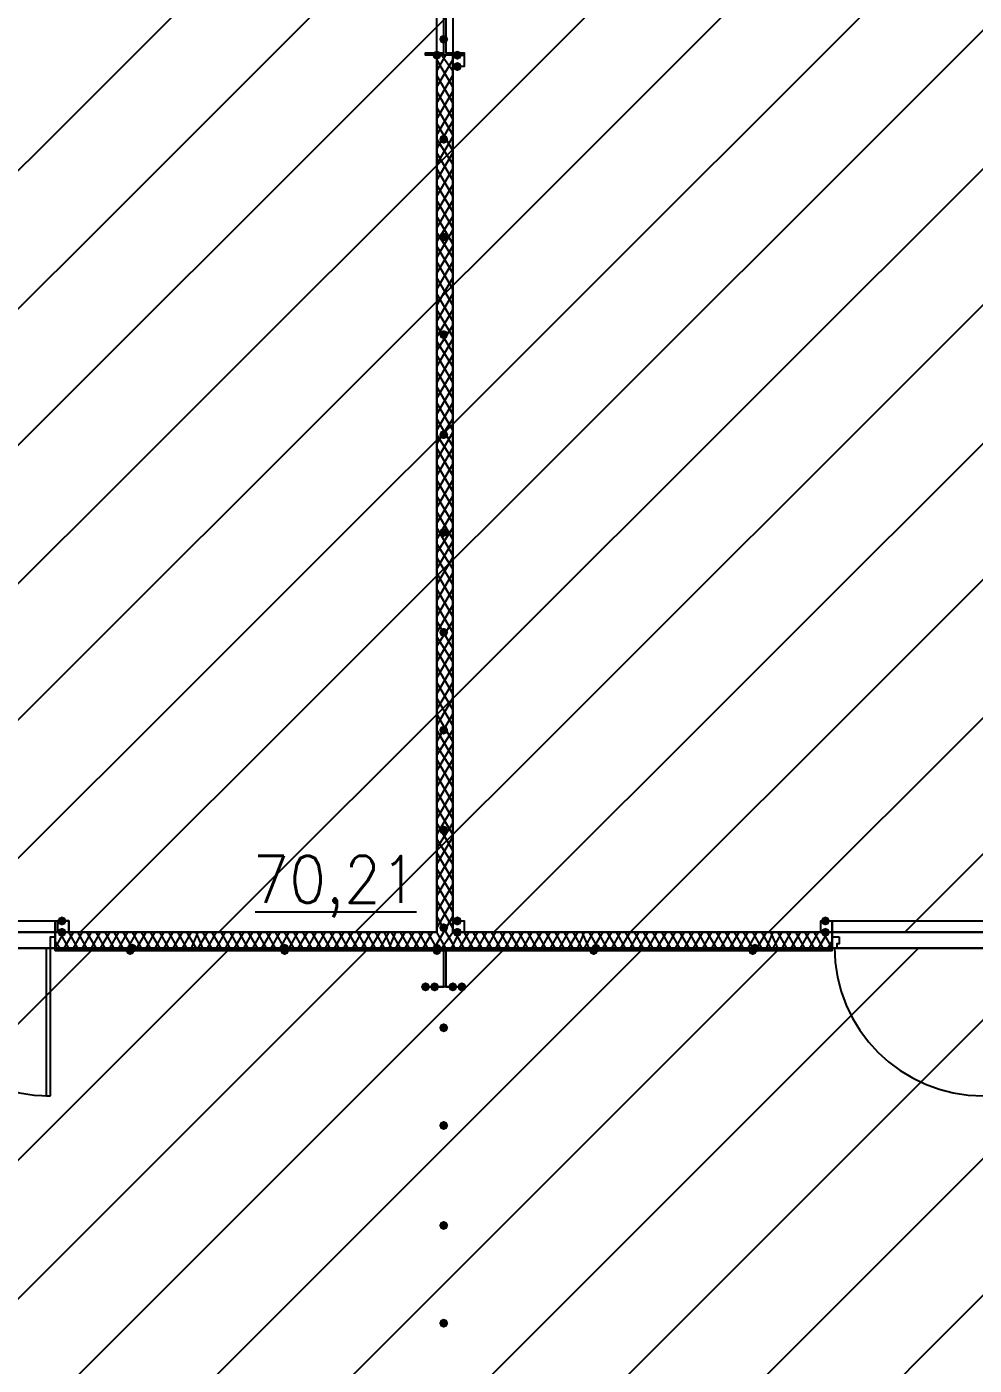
# Model space of a CAD drawing. Header units: millimetres. Extents: x 0 to 420, y 0 to 297.
# Drawn here: x 286.24 to 303.89, y 194.08 to 219.01 of the extents above; entities that cross this region are included whole.
import ezdxf

# ---------------------------------------------------------------- set-up
doc = ezdxf.new("R2010")
doc.units = ezdxf.units.MM
doc.layers.get('0').update_dxf_attribs({"linetype": 'CONTINUOUS'})
doc.styles.get("Standard").update_dxf_attribs({"font": 'STANDARD'})

msp = doc.modelspace()

# ---------------------------------------------------------------- hatches: boundary and pattern name
at = {"true_color": 0x000007}
for points in [[(294.089667, 218.778667), (294.064796, 218.718871), (294.005, 218.694), (293.945204, 218.718871), (293.920333, 218.778667), (293.945204, 218.838462), (294.005, 218.863333), (294.064796, 218.838463)], [(293.962667, 218.482333), (293.937796, 218.422537), (293.878, 218.397667), (293.818204, 218.422537), (293.793333, 218.482333), (293.818204, 218.542129), (293.878, 218.567), (293.937796, 218.542129)], [(294.343667, 218.482333), (294.318796, 218.422537), (294.259, 218.397667), (294.199204, 218.422537), (294.174333, 218.482333), (294.199204, 218.542129), (294.259, 218.567), (294.318796, 218.542129)], [(294.343667, 218.270667), (294.318796, 218.210871), (294.259, 218.186), (294.199204, 218.210871), (294.174333, 218.270667), (294.199204, 218.330462), (294.259, 218.355333), (294.318796, 218.330463)], [(294.089667, 216.916), (294.064796, 216.856204), (294.005, 216.831333), (293.945204, 216.856204), (293.920333, 216.916), (293.945204, 216.975796), (294.005, 217.000667), (294.064796, 216.975796)], [(294.089667, 215.095667), (294.064796, 215.035871), (294.005, 215.011), (293.945204, 215.035871), (293.920333, 215.095667), (293.945204, 215.155462), (294.005, 215.180333), (294.064796, 215.155463)], [(294.089667, 213.275333), (294.064796, 213.215537), (294.005, 213.190667), (293.945204, 213.215537), (293.920333, 213.275333), (293.945204, 213.335129), (294.005, 213.36), (294.064796, 213.335129)], [(294.089667, 211.412667), (294.064796, 211.352871), (294.005, 211.328), (293.945204, 211.352871), (293.920333, 211.412667), (293.945204, 211.472462), (294.005, 211.497333), (294.064796, 211.472463)], [(294.089667, 209.592333), (294.064796, 209.532537), (294.005, 209.507667), (293.945204, 209.532537), (293.920333, 209.592333), (293.945204, 209.652129), (294.005, 209.677), (294.064796, 209.652129)], [(294.089667, 207.729667), (294.064796, 207.669871), (294.005, 207.645), (293.945204, 207.669871), (293.920333, 207.729667), (293.945204, 207.789462), (294.005, 207.814333), (294.064796, 207.789463)], [(294.089667, 205.909333), (294.064796, 205.849538), (294.005, 205.824667), (293.945204, 205.849538), (293.920333, 205.909333), (293.945204, 205.969129), (294.005, 205.994), (294.064796, 205.969129)], [(294.089667, 204.046667), (294.064796, 203.986871), (294.005, 203.962), (293.945204, 203.986871), (293.920333, 204.046667), (293.945204, 204.106462), (294.005, 204.131333), (294.064796, 204.106463)], [(286.977667, 202.353333), (286.952796, 202.293537), (286.893, 202.268667), (286.833204, 202.293537), (286.808333, 202.353333), (286.833204, 202.413129), (286.893, 202.438), (286.952796, 202.413129)], [(286.977667, 202.141667), (286.952796, 202.081871), (286.893, 202.057), (286.833204, 202.081871), (286.808333, 202.141667), (286.833204, 202.201462), (286.893, 202.226333), (286.952796, 202.201463)], [(294.089667, 202.226333), (294.064796, 202.166537), (294.005, 202.141667), (293.945204, 202.166537), (293.920333, 202.226333), (293.945204, 202.286129), (294.005, 202.311), (294.064796, 202.286129)], [(294.343667, 202.353333), (294.318796, 202.293537), (294.259, 202.268667), (294.199204, 202.293537), (294.174333, 202.353333), (294.199204, 202.413129), (294.259, 202.438), (294.318796, 202.413129)], [(294.343667, 202.141667), (294.318796, 202.081871), (294.259, 202.057), (294.199204, 202.081871), (294.174333, 202.141667), (294.199204, 202.201462), (294.259, 202.226333), (294.318796, 202.201463)], [(301.201667, 202.353333), (301.176796, 202.293537), (301.117, 202.268667), (301.057204, 202.293537), (301.032333, 202.353333), (301.057204, 202.413129), (301.117, 202.438), (301.176796, 202.413129)], [(301.201667, 202.141667), (301.176796, 202.081871), (301.117, 202.057), (301.057204, 202.081871), (301.032333, 202.141667), (301.057204, 202.201462), (301.117, 202.226333), (301.176796, 202.201463)], [(293.962667, 201.845333), (293.937796, 201.785537), (293.878, 201.760667), (293.818204, 201.785537), (293.793333, 201.845333), (293.818204, 201.905129), (293.878, 201.93), (293.937796, 201.905129)], [(293.751, 201.125667), (293.726129, 201.065871), (293.666333, 201.041), (293.606537, 201.065871), (293.581667, 201.125667), (293.606537, 201.185462), (293.666333, 201.210333), (293.726129, 201.185463)], [(293.920333, 201.125667), (293.895463, 201.065871), (293.835667, 201.041), (293.775871, 201.065871), (293.751, 201.125667), (293.775871, 201.185462), (293.835667, 201.210333), (293.895462, 201.185463)], [(294.259, 201.125667), (294.234129, 201.065871), (294.174333, 201.041), (294.114537, 201.065871), (294.089667, 201.125667), (294.114537, 201.185462), (294.174333, 201.210333), (294.234129, 201.185463)], [(294.428333, 201.125667), (294.403462, 201.065871), (294.343667, 201.041), (294.283871, 201.065871), (294.259, 201.125667), (294.283871, 201.185462), (294.343667, 201.210333), (294.403462, 201.185463)], [(294.089667, 200.363667), (294.064796, 200.303871), (294.005, 200.279), (293.945204, 200.303871), (293.920333, 200.363667), (293.945204, 200.423462), (294.005, 200.448333), (294.064796, 200.423463)], [(294.089667, 198.543333), (294.064796, 198.483537), (294.005, 198.458667), (293.945204, 198.483537), (293.920333, 198.543333), (293.945204, 198.603129), (294.005, 198.628), (294.064796, 198.603129)], [(294.089667, 196.680667), (294.064796, 196.620871), (294.005, 196.596), (293.945204, 196.620871), (293.920333, 196.680667), (293.945204, 196.740462), (294.005, 196.765333), (294.064796, 196.740463)], [(294.089667, 194.860333), (294.064796, 194.800537), (294.005, 194.775667), (293.945204, 194.800537), (293.920333, 194.860333), (293.945204, 194.920129), (294.005, 194.945), (294.064796, 194.920129)]]:
    msp.add_hatch(color=0, dxfattribs=at).paths.add_polyline_path(points, flags=0)
h = msp.add_hatch(color=0, dxfattribs=at)
h.paths.add_polyline_path([(293.878, 201.845333), (286.766, 201.845333), (293.878, 201.803)], flags=0)
h.paths.add_polyline_path([(286.766, 201.845333), (293.878, 201.803), (286.766, 201.803)], flags=0)
at = {"true_color": 0x0000fe}
for points in [[(288.247667, 201.803), (288.222796, 201.743204), (288.163, 201.718333), (288.103204, 201.743204), (288.078333, 201.803), (288.103204, 201.862796), (288.163, 201.887667), (288.222796, 201.862796)], [(288.29, 201.845333), (288.265129, 201.785537), (288.205333, 201.760667), (288.145538, 201.785537), (288.120667, 201.845333), (288.145537, 201.905129), (288.205333, 201.93), (288.265129, 201.905129)], [(291.126333, 201.845333), (291.101462, 201.785537), (291.041667, 201.760667), (290.981871, 201.785537), (290.957, 201.845333), (290.981871, 201.905129), (291.041667, 201.93), (291.101462, 201.905129)], [(291.126333, 201.803), (291.101462, 201.743204), (291.041667, 201.718333), (290.981871, 201.743204), (290.957, 201.803), (290.981871, 201.862796), (291.041667, 201.887667), (291.101462, 201.862796)], [(293.962667, 201.845333), (293.937796, 201.785537), (293.878, 201.760667), (293.818204, 201.785537), (293.793333, 201.845333), (293.818204, 201.905129), (293.878, 201.93), (293.937796, 201.905129)], [(293.962667, 201.845333), (293.937796, 201.785537), (293.878, 201.760667), (293.818204, 201.785537), (293.793333, 201.845333), (293.818204, 201.905129), (293.878, 201.93), (293.937796, 201.905129)], [(293.962667, 201.803), (293.937796, 201.743204), (293.878, 201.718333), (293.818204, 201.743204), (293.793333, 201.803), (293.818204, 201.862796), (293.878, 201.887667), (293.937796, 201.862796)], [(293.962667, 201.803), (293.937796, 201.743204), (293.878, 201.718333), (293.818204, 201.743204), (293.793333, 201.803), (293.818204, 201.862796), (293.878, 201.887667), (293.937796, 201.862796)], [(296.883667, 201.803), (296.858796, 201.743204), (296.799, 201.718333), (296.739204, 201.743204), (296.714333, 201.803), (296.739204, 201.862796), (296.799, 201.887667), (296.858796, 201.862796)], [(296.926, 201.845333), (296.901129, 201.785537), (296.841333, 201.760667), (296.781538, 201.785537), (296.756667, 201.845333), (296.781537, 201.905129), (296.841333, 201.93), (296.901129, 201.905129)], [(299.847, 201.803), (299.822129, 201.743204), (299.762333, 201.718333), (299.702538, 201.743204), (299.677667, 201.803), (299.702537, 201.862796), (299.762333, 201.887667), (299.822129, 201.862796)], [(299.889333, 201.845333), (299.864462, 201.785537), (299.804667, 201.760667), (299.744871, 201.785537), (299.72, 201.845333), (299.744871, 201.905129), (299.804667, 201.93), (299.864462, 201.905129)]]:
    msp.add_hatch(color=0, dxfattribs=at).paths.add_polyline_path(points, flags=0)
at = {"true_color": 0x000007}
h = msp.add_hatch(color=0, dxfattribs=at)
h.paths.add_polyline_path([(301.244, 201.845333), (293.878, 201.845333), (301.244, 201.803)], flags=0)
h.paths.add_polyline_path([(293.878, 201.845333), (301.244, 201.803), (293.878, 201.803)], flags=0)

# ---------------------------------------------------------------- linework, layer by layer
at = {"color": 0, "true_color": 0x000006}
msp.add_lwpolyline([(242.527667, 236.600999), (258.572001, 236.600999), (258.572001, 201.845333), (392.938, 201.845333), (392.938, 154.728333), (258.572001, 154.728333), (258.572001, 119.972666), (242.485334, 119.972666), (242.485334, 154.770666), (108.161668, 154.770666), (108.161668, 201.802999), (242.189001, 201.802999), (242.527667, 201.802999)], close=True, dxfattribs=at)
at = {"color": 0, "true_color": 0x000003}
for points in [[(271.864667, 202.141666), (306.366334, 236.600999)], [(274.447001, 202.141666), (308.948667, 236.600999)], [(276.987001, 202.141666), (311.488667, 236.600999)], [(279.569334, 202.141666), (314.071, 236.600999)], [(282.109334, 202.141666), (316.611, 236.600999)], [(284.691667, 202.141666), (319.193334, 236.600999)], [(287.231667, 202.141666), (321.733334, 236.600999)], [(289.814001, 202.141666), (324.315667, 236.600999)], [(292.354001, 202.141666), (326.855667, 236.600999)], [(294.936334, 202.141666), (329.438, 236.600999)], [(297.476334, 202.141666), (331.978, 236.600999)], [(300.058667, 202.141666), (334.560334, 236.600999)], [(302.598667, 202.141666), (337.100334, 236.600999)]]:
    msp.add_lwpolyline(points, dxfattribs=at)
at = {"color": 0, "true_color": 0x00002b}
for points in [[(276.775333, 202.141667), (293.878, 202.141667), (293.878, 236.601), (276.775333, 236.601)], [(311.277, 236.601), (294.174333, 236.601), (294.174333, 202.141667), (311.277, 202.141667)]]:
    msp.add_lwpolyline(points, close=True, dxfattribs=at)
at = {"color": 0, "true_color": 0x000007}
for points in [[(294.386, 218.482333), (293.666333, 218.482333), (293.666333, 218.524667), (294.005, 218.524667), (294.005, 219.202), (293.666333, 219.202), (293.666333, 219.244333), (294.386, 219.244333), (294.386, 219.202), (294.047333, 219.202), (294.047333, 218.524667), (294.386, 218.524667)], [(294.386, 218.270667), (294.174333, 218.270667), (294.174333, 218.482333), (294.386, 218.482333), (294.386, 218.270667), (294.174333, 218.270667), (294.174333, 218.482333), (294.386, 218.482333)], [(286.766, 202.353333), (287.02, 202.353333), (287.02, 202.141667), (286.766, 202.141667)], [(286.808333, 202.353333), (286.808333, 202.141667), (287.02, 202.141667), (287.02, 202.353333)], [(294.386, 202.141667), (294.174333, 202.141667), (294.174333, 202.353333), (294.386, 202.353333), (294.386, 202.141667), (294.174333, 202.141667), (294.174333, 202.353333), (294.386, 202.353333)], [(301.032333, 202.353333), (301.244, 202.353333), (301.244, 202.141667), (301.032333, 202.141667), (301.032333, 202.353333), (301.244, 202.353333), (301.244, 202.141667), (301.032333, 202.141667)], [(286.766, 202.057), (286.766, 201.845333), (286.681333, 201.845333), (286.681333, 201.93), (286.681333, 202.057)], [(301.371, 202.057), (301.371, 201.93), (301.328667, 201.93), (301.328667, 201.845333), (301.244, 201.845333), (301.244, 202.057)], [(286.681333, 199.093667), (286.681333, 201.845333), (286.596667, 201.845333), (286.596667, 199.093667)], [(293.878, 201.845333), (286.766, 201.845333), (293.878, 201.803)], [(286.766, 201.845333), (293.878, 201.803), (286.766, 201.803)], [(286.766, 201.803), (286.766, 201.845333), (293.878, 201.845333), (293.878, 201.803), (286.766, 201.803), (293.878, 201.803), (293.878, 201.845333), (286.766, 201.845333)], [(294.386, 201.125667), (293.666333, 201.125667), (294.005, 201.125667), (294.005, 201.803), (293.666333, 201.803), (293.666333, 201.845333), (294.386, 201.845333), (294.386, 201.803), (294.047333, 201.803), (294.047333, 201.125667)], [(301.244, 201.845333), (293.878, 201.845333), (301.244, 201.803)], [(293.878, 201.845333), (301.244, 201.803), (293.878, 201.803)], [(301.244, 201.845333), (293.878, 201.845333), (293.878, 201.803), (301.244, 201.803)], [(301.244, 201.845333), (293.878, 201.845333), (293.878, 201.803), (301.244, 201.803)]]:
    msp.add_lwpolyline(points, close=True, dxfattribs=at)
for points in [[(294.005, 218.482333), (294.005, 219.244333)], [(293.666333, 218.482333), (293.666333, 218.524667)], [(293.835667, 218.482333), (293.835667, 218.524667)], [(293.878, 218.186), (294.047333, 218.482333)], [(294.174333, 202.141667), (294.174333, 218.482333), (293.878, 218.482333), (293.878, 202.141667)], [(294.174333, 218.186), (293.962667, 218.482333)], [(294.174333, 218.482333), (294.132, 218.482333)], [(294.174333, 218.482333), (294.174333, 218.524667)], [(294.343667, 218.482333), (294.343667, 218.524667)], [(293.878, 217.889667), (294.174333, 218.397667)], [(294.174333, 217.889667), (293.878, 218.397667)], [(293.878, 217.593333), (294.174333, 218.101333)], [(294.174333, 217.593333), (293.878, 218.101333)], [(293.878, 217.297), (294.174333, 217.805)], [(294.174333, 217.297), (293.878, 217.805)], [(293.878, 217.000667), (294.174333, 217.508667)], [(294.174333, 217.000667), (293.878, 217.508667)], [(293.878, 216.746667), (294.174333, 217.254667)], [(294.174333, 216.704333), (293.878, 217.212333)], [(293.878, 216.450333), (294.174333, 216.958333)], [(294.174333, 216.450333), (293.878, 216.916)], [(293.878, 216.154), (294.174333, 216.662)], [(294.174333, 216.154), (293.878, 216.662)], [(293.878, 215.857667), (294.174333, 216.365667)], [(294.174333, 215.857667), (293.878, 216.365667)], [(293.878, 215.561333), (294.174333, 216.069333)], [(294.174333, 215.561333), (293.878, 216.069333)], [(293.878, 215.265), (294.174333, 215.773)], [(294.174333, 215.265), (293.878, 215.773)], [(293.878, 215.011), (294.174333, 215.476667)], [(294.174333, 214.968667), (293.878, 215.476667)], [(293.878, 214.714667), (294.174333, 215.222667)], [(294.174333, 214.714667), (293.878, 215.180333)], [(293.878, 214.418333), (294.174333, 214.926333)], [(294.174333, 214.418333), (293.878, 214.926333)], [(293.878, 214.122), (294.174333, 214.63)], [(294.174333, 214.122), (293.878, 214.63)], [(293.878, 213.825667), (294.174333, 214.333667)], [(294.174333, 213.825667), (293.878, 214.333667)], [(293.878, 213.529333), (294.174333, 214.037333)], [(294.174333, 213.529333), (293.878, 214.037333)], [(293.878, 213.233), (294.174333, 213.741)], [(294.174333, 213.233), (293.878, 213.741)], [(293.878, 212.979), (294.174333, 213.444667)], [(294.174333, 212.936667), (293.878, 213.444667)], [(293.878, 212.682667), (294.174333, 213.190667)], [(294.174333, 212.682667), (293.878, 213.148333)], [(293.878, 212.386333), (294.174333, 212.894333)], [(294.174333, 212.386333), (293.878, 212.894333)], [(293.878, 212.09), (294.174333, 212.598)], [(294.174333, 212.09), (293.878, 212.598)], [(293.878, 211.793667), (294.174333, 212.301667)], [(294.174333, 211.793667), (293.878, 212.301667)], [(293.878, 211.497333), (294.174333, 212.005333)], [(294.174333, 211.497333), (293.878, 212.005333)], [(293.878, 211.243333), (294.174333, 211.709)], [(294.174333, 211.201), (293.878, 211.709)], [(293.878, 210.947), (294.174333, 211.455)], [(294.174333, 210.947), (293.878, 211.412667)], [(293.878, 210.650667), (294.174333, 211.158667)], [(294.174333, 210.650667), (293.878, 211.158667)], [(293.878, 210.354333), (294.174333, 210.862333)], [(294.174333, 210.354333), (293.878, 210.862333)], [(293.878, 210.058), (294.174333, 210.566)], [(294.174333, 210.058), (293.878, 210.566)], [(293.878, 209.761667), (294.174333, 210.269667)], [(294.174333, 209.761667), (293.878, 210.269667)], [(293.878, 209.465333), (294.174333, 209.973333)], [(294.174333, 209.465333), (293.878, 209.973333)], [(293.878, 209.211333), (294.174333, 209.677)], [(294.174333, 209.169), (293.878, 209.677)], [(293.878, 208.915), (294.174333, 209.423)], [(294.174333, 208.915), (293.878, 209.380667)], [(293.878, 208.618667), (294.174333, 209.126667)], [(294.174333, 208.618667), (293.878, 209.126667)], [(293.878, 208.322333), (294.174333, 208.830333)], [(294.174333, 208.322333), (293.878, 208.830333)], [(293.878, 208.026), (294.174333, 208.534)], [(294.174333, 208.026), (293.878, 208.534)], [(293.878, 207.729667), (294.174333, 208.237667)], [(294.174333, 207.729667), (293.878, 208.237667)], [(293.878, 207.475667), (294.174333, 207.941333)], [(294.174333, 207.433333), (293.878, 207.941333)], [(293.878, 207.179333), (294.174333, 207.687333)], [(294.174333, 207.179333), (293.878, 207.645)], [(293.878, 206.883), (294.174333, 207.391)], [(294.174333, 206.883), (293.878, 207.391)], [(293.878, 206.586667), (294.174333, 207.094667)], [(294.174333, 206.586667), (293.878, 207.094667)], [(293.878, 206.290333), (294.174333, 206.798333)], [(294.174333, 206.290333), (293.878, 206.798333)], [(293.878, 205.994), (294.174333, 206.502)], [(294.174333, 205.994), (293.878, 206.502)], [(293.878, 205.697667), (294.174333, 206.205667)], [(294.174333, 205.697667), (293.878, 206.205667)], [(293.878, 205.443667), (294.174333, 205.909333)], [(294.174333, 205.401333), (293.878, 205.909333)], [(293.878, 205.147333), (294.174333, 205.655333)], [(294.174333, 205.147333), (293.878, 205.613)], [(293.878, 204.851), (294.174333, 205.359)], [(294.174333, 204.851), (293.878, 205.359)], [(293.878, 204.554667), (294.174333, 205.062667)], [(294.174333, 204.554667), (293.878, 205.062667)], [(293.878, 204.258333), (294.174333, 204.766333)], [(294.174333, 204.258333), (293.878, 204.766333)], [(293.878, 203.962), (294.174333, 204.47)], [(294.174333, 203.962), (293.878, 204.47)], [(293.878, 203.708), (294.174333, 204.173667)], [(294.174333, 203.665667), (293.878, 204.173667)], [(293.878, 203.411667), (294.174333, 203.919667)], [(294.174333, 203.411667), (293.878, 203.877333)], [(293.878, 203.115333), (294.174333, 203.623333)], [(294.174333, 203.115333), (293.878, 203.623333)], [(293.878, 202.819), (294.174333, 203.327)], [(294.174333, 202.819), (293.878, 203.327)], [(293.878, 202.522667), (294.174333, 203.030667)], [(294.174333, 202.522667), (293.878, 203.030667)], [(293.878, 202.226333), (294.174333, 202.734333)], [(294.174333, 202.226333), (293.878, 202.734333)], [(290.491333, 202.522667), (293.497, 202.522667)], [(285.326667, 202.353333), (286.766, 202.353333), (286.766, 202.226333)], [(286.766, 202.226333), (286.766, 202.141667), (285.326667, 202.141667)], [(293.878, 201.93), (294.174333, 202.438)], [(294.174333, 201.93), (293.878, 202.438)], [(301.244, 202.226333), (301.244, 202.353333), (302.725667, 202.353333)], [(302.725667, 202.141667), (301.244, 202.141667), (301.244, 202.226333)], [(302.725667, 202.353333), (304.165, 202.353333), (304.165, 202.226333)], [(304.165, 202.226333), (304.165, 202.141667), (302.725667, 202.141667)], [(286.766, 201.845333), (286.935333, 202.141667)], [(286.766, 201.845333), (286.766, 202.057), (286.766, 202.141667)], [(286.766, 202.141667), (286.766, 202.057), (286.766, 201.845333), (286.766, 202.057)], [(293.878, 202.141667), (286.766, 202.141667)], [(286.850667, 201.845333), (286.766, 201.972333)], [(287.02, 201.845333), (286.850667, 202.141667)], [(286.935333, 201.845333), (287.104667, 202.141667)], [(287.189333, 201.845333), (287.02, 202.141667)], [(287.104667, 201.845333), (287.274, 202.141667)], [(287.358667, 201.845333), (287.189333, 202.141667)], [(287.274, 201.845333), (287.443333, 202.141667)], [(287.528, 201.845333), (287.358667, 202.141667)], [(287.443333, 201.845333), (287.612667, 202.141667)], [(287.697333, 201.845333), (287.528, 202.141667)], [(287.612667, 201.845333), (287.782, 202.141667)], [(287.866667, 201.845333), (287.697333, 202.141667)], [(287.782, 201.845333), (287.951333, 202.141667)], [(288.036, 201.845333), (287.866667, 202.141667)], [(287.951333, 201.845333), (288.120667, 202.141667)], [(288.205333, 201.845333), (288.036, 202.141667)], [(288.120667, 201.845333), (288.29, 202.141667)], [(288.374667, 201.845333), (288.205333, 202.141667)], [(288.29, 201.845333), (288.459333, 202.141667)], [(288.544, 201.845333), (288.374667, 202.141667)], [(288.459333, 201.845333), (288.628667, 202.141667)], [(288.713333, 201.845333), (288.544, 202.141667)], [(288.628667, 201.845333), (288.798, 202.141667)], [(288.882667, 201.845333), (288.713333, 202.141667)], [(288.798, 201.845333), (288.967333, 202.141667)], [(289.052, 201.845333), (288.882667, 202.141667)], [(288.967333, 201.845333), (289.136667, 202.141667)], [(289.221333, 201.845333), (289.052, 202.141667)], [(289.136667, 201.845333), (289.306, 202.141667)], [(289.390667, 201.845333), (289.221333, 202.141667)], [(289.306, 201.845333), (289.433, 202.141667)], [(289.517667, 201.845333), (289.390667, 202.141667)], [(289.433, 201.845333), (289.602333, 202.141667)], [(289.687, 201.845333), (289.517667, 202.141667)], [(289.602333, 201.845333), (289.771667, 202.141667)], [(289.856333, 201.845333), (289.687, 202.141667)], [(289.771667, 201.845333), (289.941, 202.141667)], [(290.025667, 201.845333), (289.856333, 202.141667)], [(289.941, 201.845333), (290.110333, 202.141667)], [(290.195, 201.845333), (290.025667, 202.141667)], [(290.110333, 201.845333), (290.279667, 202.141667)], [(290.364333, 201.845333), (290.195, 202.141667)], [(290.279667, 201.845333), (290.449, 202.141667)], [(290.533667, 201.845333), (290.364333, 202.141667)], [(290.449, 201.845333), (290.618333, 202.141667)], [(290.703, 201.845333), (290.533667, 202.141667)], [(290.618333, 201.845333), (290.787667, 202.141667)], [(290.872333, 201.845333), (290.703, 202.141667)], [(290.787667, 201.845333), (290.957, 202.141667)], [(291.041667, 201.845333), (290.872333, 202.141667)], [(290.957, 201.845333), (291.126333, 202.141667)], [(291.211, 201.845333), (291.041667, 202.141667)], [(291.126333, 201.845333), (291.295667, 202.141667)], [(291.380333, 201.845333), (291.211, 202.141667)], [(291.295667, 201.845333), (291.465, 202.141667)], [(291.549667, 201.845333), (291.380333, 202.141667)], [(291.465, 201.845333), (291.634333, 202.141667)], [(291.719, 201.845333), (291.549667, 202.141667)], [(291.634333, 201.845333), (291.803667, 202.141667)], [(291.888333, 201.845333), (291.719, 202.141667)], [(291.803667, 201.845333), (291.973, 202.141667)], [(292.057667, 201.845333), (291.888333, 202.141667)], [(291.973, 201.845333), (292.142333, 202.141667)], [(292.227, 201.845333), (292.057667, 202.141667)], [(292.142333, 201.845333), (292.311667, 202.141667)], [(292.396333, 201.845333), (292.227, 202.141667)], [(292.311667, 201.845333), (292.481, 202.141667)], [(292.565667, 201.845333), (292.396333, 202.141667)], [(292.481, 201.845333), (292.650333, 202.141667)], [(292.735, 201.845333), (292.565667, 202.141667)], [(292.650333, 201.845333), (292.819667, 202.141667)], [(292.904333, 201.845333), (292.735, 202.141667)], [(292.819667, 201.845333), (292.989, 202.141667)], [(293.031333, 201.845333), (292.904333, 202.141667)], [(292.989, 201.845333), (293.116, 202.141667)], [(293.200667, 201.845333), (293.031333, 202.141667)], [(293.116, 201.845333), (293.285333, 202.141667)], [(293.37, 201.845333), (293.200667, 202.141667)], [(293.285333, 201.845333), (293.454667, 202.141667)], [(293.539333, 201.845333), (293.37, 202.141667)], [(293.454667, 201.845333), (293.624, 202.141667)], [(293.708667, 201.845333), (293.539333, 202.141667)], [(293.624, 201.845333), (293.793333, 202.141667)], [(293.878, 201.845333), (293.708667, 202.141667)], [(294.047333, 201.845333), (293.878, 202.141667)], [(293.962667, 201.845333), (294.174333, 202.141667)], [(294.174333, 201.887667), (294.301333, 202.141667)], [(301.244, 202.141667), (294.174333, 202.141667)], [(294.386, 201.845333), (294.216667, 202.141667)], [(294.301333, 201.845333), (294.470667, 202.141667)], [(294.555333, 201.845333), (294.386, 202.141667)], [(294.470667, 201.845333), (294.64, 202.141667)], [(294.724667, 201.845333), (294.555333, 202.141667)], [(294.64, 201.845333), (294.809333, 202.141667)], [(294.894, 201.845333), (294.724667, 202.141667)], [(294.809333, 201.845333), (294.978667, 202.141667)], [(295.063333, 201.845333), (294.894, 202.141667)], [(294.978667, 201.845333), (295.148, 202.141667)], [(295.232667, 201.845333), (295.063333, 202.141667)], [(295.148, 201.845333), (295.317333, 202.141667)], [(295.402, 201.845333), (295.232667, 202.141667)], [(295.317333, 201.845333), (295.486667, 202.141667)], [(295.571333, 201.845333), (295.402, 202.141667)], [(295.486667, 201.845333), (295.656, 202.141667)], [(295.740667, 201.845333), (295.571333, 202.141667)], [(295.656, 201.845333), (295.825333, 202.141667)], [(295.91, 201.845333), (295.740667, 202.141667)], [(295.825333, 201.845333), (295.994667, 202.141667)], [(296.079333, 201.845333), (295.91, 202.141667)], [(295.994667, 201.845333), (296.164, 202.141667)], [(296.248667, 201.845333), (296.079333, 202.141667)], [(296.164, 201.845333), (296.333333, 202.141667)], [(296.418, 201.845333), (296.248667, 202.141667)], [(296.333333, 201.845333), (296.502667, 202.141667)], [(296.587333, 201.845333), (296.418, 202.141667)], [(296.502667, 201.845333), (296.629667, 202.141667)], [(296.714333, 201.845333), (296.587333, 202.141667)], [(296.629667, 201.845333), (296.799, 202.141667)], [(296.883667, 201.845333), (296.714333, 202.141667)], [(296.799, 201.845333), (296.968333, 202.141667)], [(297.053, 201.845333), (296.883667, 202.141667)], [(296.968333, 201.845333), (297.137667, 202.141667)], [(297.222333, 201.845333), (297.053, 202.141667)], [(297.137667, 201.845333), (297.307, 202.141667)], [(297.391667, 201.845333), (297.222333, 202.141667)], [(297.307, 201.845333), (297.476333, 202.141667)], [(297.561, 201.845333), (297.391667, 202.141667)], [(297.476333, 201.845333), (297.645667, 202.141667)], [(297.730333, 201.845333), (297.561, 202.141667)], [(297.645667, 201.845333), (297.815, 202.141667)], [(297.899667, 201.845333), (297.730333, 202.141667)], [(297.815, 201.845333), (297.984333, 202.141667)], [(298.069, 201.845333), (297.899667, 202.141667)], [(297.984333, 201.845333), (298.153667, 202.141667)], [(298.238333, 201.845333), (298.069, 202.141667)], [(298.153667, 201.845333), (298.323, 202.141667)], [(298.407667, 201.845333), (298.238333, 202.141667)], [(298.323, 201.845333), (298.492333, 202.141667)], [(298.577, 201.845333), (298.407667, 202.141667)], [(298.492333, 201.845333), (298.661667, 202.141667)], [(298.746333, 201.845333), (298.577, 202.141667)], [(298.661667, 201.845333), (298.831, 202.141667)], [(298.915667, 201.845333), (298.746333, 202.141667)], [(298.831, 201.845333), (299.000333, 202.141667)], [(299.085, 201.845333), (298.915667, 202.141667)], [(299.000333, 201.845333), (299.169667, 202.141667)], [(299.254333, 201.845333), (299.085, 202.141667)], [(299.169667, 201.845333), (299.339, 202.141667)], [(299.423667, 201.845333), (299.254333, 202.141667)], [(299.339, 201.845333), (299.508333, 202.141667)], [(299.593, 201.845333), (299.423667, 202.141667)], [(299.508333, 201.845333), (299.677667, 202.141667)], [(299.762333, 201.845333), (299.593, 202.141667)], [(299.677667, 201.845333), (299.847, 202.141667)], [(299.931667, 201.845333), (299.762333, 202.141667)], [(299.847, 201.845333), (300.016333, 202.141667)], [(300.101, 201.845333), (299.931667, 202.141667)], [(300.016333, 201.845333), (300.143333, 202.141667)], [(300.228, 201.845333), (300.101, 202.141667)], [(300.143333, 201.845333), (300.312667, 202.141667)], [(300.397333, 201.845333), (300.228, 202.141667)], [(300.312667, 201.845333), (300.482, 202.141667)], [(300.566667, 201.845333), (300.397333, 202.141667)], [(300.482, 201.845333), (300.651333, 202.141667)], [(300.736, 201.845333), (300.566667, 202.141667)], [(300.651333, 201.845333), (300.820667, 202.141667)], [(300.905333, 201.845333), (300.736, 202.141667)], [(300.820667, 201.845333), (300.99, 202.141667)], [(301.074667, 201.845333), (300.905333, 202.141667)], [(300.99, 201.845333), (301.159333, 202.141667)], [(301.244, 201.845333), (301.074667, 202.141667)], [(301.159333, 201.845333), (301.244, 201.972333)], [(301.244, 201.845333), (301.244, 202.057), (301.244, 202.141667)], [(301.244, 202.141667), (301.244, 202.057), (301.244, 201.845333), (301.244, 202.057)], [(283.887333, 201.8665), (283.901649, 201.582991), (283.943667, 201.307673), (284.011993, 201.041939), (284.105234, 200.787182), (284.221996, 200.544796), (284.360886, 200.316176), (284.520509, 200.102714), (284.699472, 199.905805), (284.896381, 199.726842), (285.109843, 199.567219), (285.338463, 199.42833), (285.580849, 199.311568), (285.835605, 199.218326), (286.10134, 199.15), (286.376658, 199.107982), (286.660167, 199.093667)], [(286.766, 201.803), (293.878, 201.803), (286.766, 201.803), (293.878, 201.845333)], [(286.766, 201.845333), (293.878, 201.845333)], [(293.666333, 201.803), (293.666333, 201.845333)], [(293.793333, 201.845333), (293.878, 201.93)], [(293.835667, 201.803), (293.835667, 201.845333)], [(293.878, 201.845333), (301.244, 201.845333), (293.878, 201.803), (301.244, 201.803)], [(293.878, 201.845333), (294.174333, 201.845333)], [(294.005, 201.125667), (294.005, 201.845333)], [(294.132, 201.845333), (294.174333, 201.887667)], [(294.216667, 201.845333), (294.174333, 201.93)], [(294.174333, 201.803), (294.174333, 201.845333)], [(294.174333, 201.845333), (301.244, 201.845333)], [(294.343667, 201.803), (294.343667, 201.845333)], [(301.286333, 201.8665), (301.300649, 201.582991), (301.342667, 201.307673), (301.410993, 201.041939), (301.504234, 200.787182), (301.620996, 200.544796), (301.759886, 200.316176), (301.919509, 200.102714), (302.098472, 199.905805), (302.295381, 199.726842), (302.508843, 199.567219), (302.737463, 199.42833), (302.979849, 199.311568), (303.234605, 199.218326), (303.50034, 199.15), (303.775658, 199.107982), (304.059167, 199.093667)]]:
    msp.add_lwpolyline(points, dxfattribs=at)
at = {"color": 0, "true_color": 0x000006}
for points in [[(240.411001, 154.770666), (287.485667, 201.845333)], [(242.485334, 154.304999), (290.025667, 201.845333)], [(242.485334, 151.722666), (292.608001, 201.845333)], [(242.485334, 149.182666), (295.148001, 201.845333)], [(242.485334, 146.600333), (297.730334, 201.845333)], [(242.485334, 144.060333), (300.270334, 201.845333)], [(242.485334, 141.477999), (302.852667, 201.845333)], [(242.485334, 138.937999), (305.392667, 201.845333)], [(260.858001, 154.728333), (307.975, 201.845333)], [(263.440334, 154.728333), (310.515, 201.845333)]]:
    msp.add_lwpolyline(points, dxfattribs=at)
at = {"color": 0, "true_color": 0x000008}
msp.add_lwpolyline([(380.322667, 154.728333), (380.322667, 201.845333), (258.868333, 201.845333), (258.868333, 154.728333)], close=True, dxfattribs=at)

# ---------------------------------------------------------------- texts
at = {"color": 0, "true_color": 0x000007, "insert": (290.449007, 203.564036), "char_height": 0.872032, "width": 2.56764984, "attachment_point": 1}
msp.add_mtext('70,21', dxfattribs=at)

doc.saveas('drawing.dxf')
